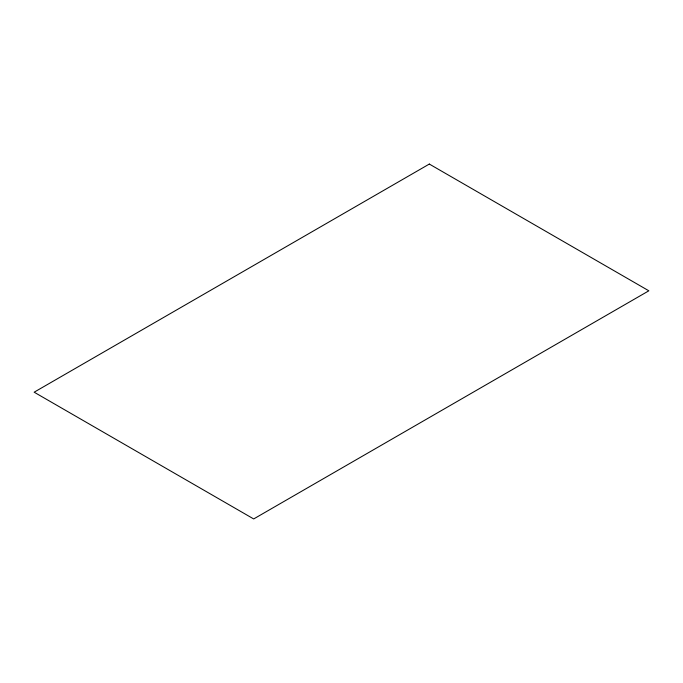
<?xml version="1.0" encoding="UTF-8"?>
<svg xmlns="http://www.w3.org/2000/svg" width="683" height="683" viewBox="0 0 683 683"><rect width="100%" height="100%" fill="white"/><g stroke="black" fill="none" stroke-linecap="round" stroke-linejoin="round"><path stroke-width="1.02" d="M429.317 164.057L34.15 392.196L253.683 518.943L648.85 290.804L429.317 164.057"/></g></svg>
